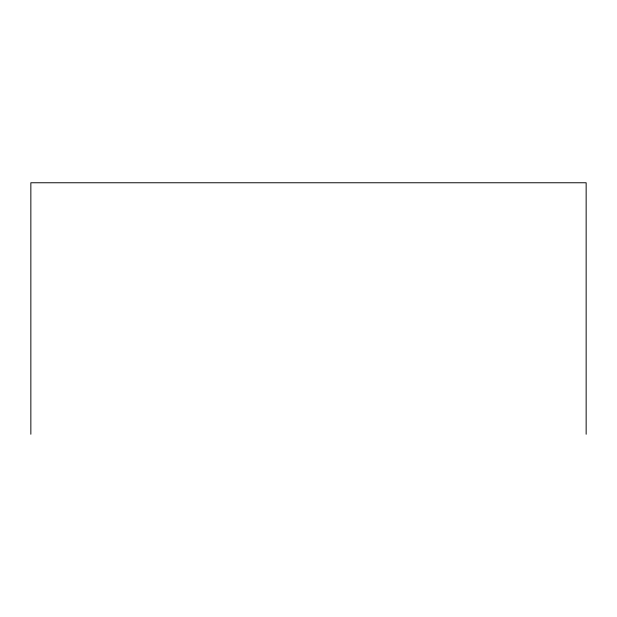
<?xml version="1.0" encoding="UTF-8"?>
<svg xmlns="http://www.w3.org/2000/svg" width="617" height="617" viewBox="0 0 617 617"><rect width="100%" height="100%" fill="white"/><g stroke="black" fill="none" stroke-linecap="round" stroke-linejoin="round"><path stroke-width="0.93" d="M586.15 434.237L586.15 182.763L30.85 182.763L30.85 434.237"/></g></svg>
